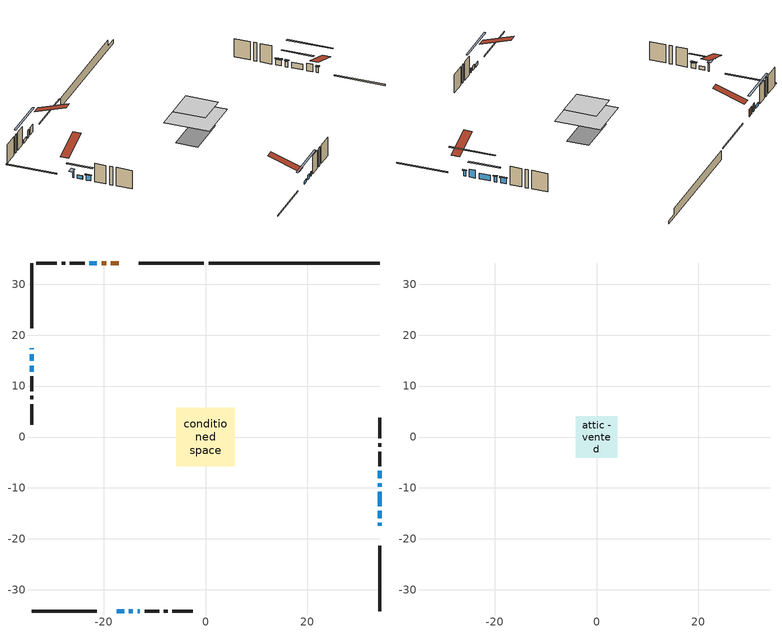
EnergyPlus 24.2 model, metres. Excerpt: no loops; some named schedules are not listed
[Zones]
conditioned space
 floor outside (Floor1 construction): -0.75,-0.75 -0.75,0.75 0.75,0.75 0.75,-0.75 z0.25
 floor adiabatic (AdiabaticFloorConstruction): -5.74,-5.74 -5.74,5.74 5.74,5.74 5.74,-5.74 z2.69
 floor foundation (Slab1 construction): -5.58,-2.8 -5.58,2.8 5.58,2.8 5.58,-2.8 z-2.19
 wall outside (RimJoist1 construction): -0.3,34.15 -13.07,34.15 / -34.15,-34.15 -21.39,-34.15 / -34.15,34.15 -34.15,21.39 / 34.15,-34.15 34.15,-21.39 z0.25:0.55
 wall outside (AdiabaticWallConstruction 1): -17.02,34.15 -18.57,34.15 / -19.5,34.15 -20.39,34.15 z0.25:2.28
 wall outside (AdiabaticWallConstruction): -34.15,17.43 -34.15,17.18 / 34.15,-15.95 34.15,-14.47 z0.25:2.28; 34.15,-17.43 34.15,-16.87 / 34.15,-13.54 34.15,-10.7 / 34.15,-9.78 34.15,-9.06 / 34.15,-8.14 34.15,-6.66 z0.25:1.72; -34.15,16.25 -34.15,14.93 z0.25:1.22; -34.15,14 -34.15,12.83 z0.25:1.62; -21.32,34.15 -22.79,34.15 z0.25:1.17; -17.43,-34.15 -15.96,-34.15 z0.25:1.01; -15.03,-34.15 -14.24,-34.15 / -13.31,-34.15 -12.9,-34.15 z0.25:1.47
 wall outside (Wall1 construction): -23.72,34.15 -26.6,34.15 / -11.97,-34.15 -9.09,-34.15 / -34.15,11.9 -34.15,9.02 / 34.15,-5.73 34.15,-2.85 z0.25:5.13
 wall outside (Wall2 construction): -27.53,34.15 -28.24,34.15 / -8.16,-34.15 -7.46,-34.15 / -34.15,8.1 -34.15,7.39 / 34.15,-1.93 34.15,-1.22 z0.25:5.13
 wall outside (Wall3 construction): -29.17,34.15 -33.22,34.15 / -6.53,-34.15 -2.47,-34.15 / -34.15,6.46 -34.15,2.4 / 34.15,-0.29 34.15,3.77 z0.25:5.13
 wall foundation (FoundationWall1 construction): 0.63,34.15,-2.19 0.63,34.15,0.25 30.8,34.15,0.25 30.8,34.15,-1.38 34.15,34.15,-1.38 34.15,34.15,-2.19
 window (WindowConstruction 7): -34.15,17.43 -34.15,17.18 z0.25:2.28
 window (WindowConstruction 4): 34.15,-17.43 34.15,-16.87 z0.25:1.72
 window (WindowConstruction 5): -34.15,16.25 -34.15,14.93 z0.25:1.22
 window (WindowConstruction 6): -34.15,14 -34.15,12.83 z0.25:1.62
 window (WindowConstruction 9): 34.15,-15.95 34.15,-14.47 z0.25:2.28
 window (WindowConstruction 10): -21.32,34.15 -22.79,34.15 z0.25:1.16
 window (WindowConstruction 11): -17.43,-34.15 -15.96,-34.15 z0.25:1.01
 window (WindowConstruction 8): -15.03,-34.15 -14.24,-34.15 z0.25:1.47
 window (WindowConstruction): 34.15,-13.54 34.15,-10.7 z0.25:1.72
 window (WindowConstruction 1): 34.15,-9.77 34.15,-9.06 z0.25:1.72
 window (WindowConstruction 2): 34.15,-8.14 34.15,-6.66 z0.25:1.72
 window (WindowConstruction 3): -13.31,-34.15 -12.9,-34.15 z0.25:1.47
 door (Door): -17.02,34.15 -18.57,34.15 z0.25:2.28
 door (Door 1): -19.5,34.15 -20.39,34.15 z0.25:2.28
 ceiling adiabatic (AdiabaticFloorConstruction): 5.74,-5.74 5.74,5.74 -5.74,5.74 -5.74,-5.74 z2.69
attic - vented
 floor to conditioned space (Floor2 construction Reversed): -4.09,-4.09 -4.09,4.09 4.09,4.09 4.09,-4.09 z5.13
 roof outside (Roof1 construction): -16.1,34.15,5.13 -16.1,26.19,7.78 -14,26.19,7.78 -14,34.15,5.13; -18.36,-34.15,5.13 -18.36,-26.19,7.78 -20.46,-26.19,7.78 -20.46,-34.15,5.13; -34.15,18.36,5.13 -26.19,18.36,7.78 -26.19,20.46,7.78 -34.15,20.46,5.13; 34.15,-18.36,5.13 26.19,-18.36,7.78 26.19,-20.46,7.78 34.15,-20.46,5.13
shading: -34.15,16.88 -34.15,17.73 -35.67,17.73 -35.67,16.88 z2.58; 34.15,-16.67 34.15,-17.63 34.56,-17.63 34.56,-16.67 z1.92; -34.15,12.29 -34.15,18.89 -34.56,18.89 -34.56,12.29 z3.86; -34.15,12.63 -34.15,14.2 -34.56,14.2 -34.56,12.63 z1.82; 34.15,-9.39 34.15,-21.03 34.56,-21.03 34.56,-9.39 z7.36; -27.87,34.15 -16.24,34.15 -16.24,34.56 -27.87,34.56 z6.25; -10.88,-34.15 -22.51,-34.15 -22.51,-34.56 -10.88,-34.56 z6.09; 34.15,-8.06 34.15,-16.18 34.56,-16.18 34.56,-8.06 z4.36; 34.15,-8.86 34.15,-9.98 34.56,-9.98 34.56,-8.86 z1.92; 34.15,-6.46 34.15,-8.34 34.56,-8.34 34.56,-6.46 z1.92
[Building]
Building 1: Terrain=Suburbs
[Site:Location]
Edmonton Intl AP_AB: Latitude {deg}=53.31; Longitude {deg}=-113.58; Time Zone {hr}=-7; Elevation {m}=723; Keep Site Location Information=Yes
[Site:GroundTemperature:Shallow]
-1.56185, -3.61833, -3.78302, -2.80711, 1.11059, 5.01004, 8.39065, 10.5322, 10.7141, 8.97234, 5.67794, 1.89811
[Site:WaterMainsTemperature]
Calculation Method=Schedule; Temperature Schedule=mains temperature schedule
[Material] Roughness=Rough; Thermal Absorptance=0.9
Name | Thickness {m} | Conductivity {W/m-K} | Density {kg/m3} | Specific Heat {J/kg-K} | Solar Absorptance | Visible Absorptance
asphalt or fiberglass shingles | 0.00635 | 0.162714 | 1121.4 | 1465.45 | 0.4 | 0.4
ceiling loosefill ins | 0.169333 | 0.0480833 | 16.02 | 1046.75 | 0.7 | 0.7
ceiling stud and cavity | 0.1397 | 0.0951285 | 65.682 | 1177.47 | 0.7 | 0.7
concrete 4.0 in. | 0.1016 | 1.803125 | 2242.8 | 837.4 | 0.7 | 0.7
concrete 8.0 in. | 0.2032 | 1.803125 | 2242.8 | 837.4 | 0.7 | 0.7
door material | 0.04445 | 0.053851 | 512.64 | 1214.23 | 0.7 | 0.7
exterior vertical ins | 0.0301356 | 0.029427 | 32.04 | 1214.23 | 0.7 | 0.7
floor covering | 0.0127 | 0.0433444 | 54.468 | 1339.84 | 0.6 | 0.6
floor rigid ins | 0.103632 | 0.029427 | 32.04 | 1214.23 | 0.7 | 0.7
floor rigid ins 1; wall rigid ins 1 | 0.512978 | 0.029427 | 32.04 | 1214.23 | 0.7 | 0.7
floor stud and cavity | 0.1397 | 0.183568 | 92.3553 | 1139.71 | 0.7 | 0.7
floor stud and cavity 1 | 0.1397 | 1.75129 | 37.0049 | 1207.88 | 0.7 | 0.7
furniture material conditioned space 1 | 0.1524 | 0.115458 | 640.8 | 1214.23 | 0.6 | 0.6
gypsum board | 0.0127 | 0.160291 | 801 | 837.4 | 0.6 | 0.6
gypsum board 1 | 0.0127 | 0.160291 | 801 | 837.4 | 0.7 | 0.7
osb sheathing 0.5 in. | 0.0127 | 0.115458 | 512.64 | 1214.23 | 0.7 | 0.7
osb sheathing 0.75 in. | 0.01905 | 0.115458 | 512.64 | 1214.23 | 0.7 | 0.7
osb sheathing 2.0 in. | 0.0508 | 0.115458 | 512.64 | 1214.23 | 0.7 | 0.7
rim joist rigid ins; wall rigid ins | 0.051816 | 0.029427 | 32.04 | 1214.23 | 0.7 | 0.7
rim joist stud and cavity | 0.0508 | 0.0414166 | 125.044 | 1163.47 | 0.6 | 0.6
wall stud and cavity | 0.1397 | 0.222865 | 139.0536 | 1170.24 | 0.7 | 0.7
wall stud and cavity 1 | 0.1397 | 0.438354 | 139.0536 | 1170.24 | 0.7 | 0.7
wall stud and cavity 2 | 0.1397 | 0.219778 | 139.0536 | 1170.24 | 0.7 | 0.7
wall stud and cavity 3 | 0.0889 | 0.380278 | 52.3479 | 1209.89 | 0.7 | 0.7
wall stud and cavity 4 | 0.0889 | 0.391764 | 83.0341 | 1211.67 | 0.7 | 0.7
wood siding | 0.0254 | 0.102417 | 544.68 | 1172.36 | 0.4 | 0.4
wood siding 1; wood siding 2; wood siding 3 | 0.0254 | 0.102417 | 544.68 | 1172.36 | 0.7 | 0.7
[WindowMaterial:SimpleGlazingSystem]
Name | U-Factor {W/m2-K} | Solar Heat Gain Coefficient
WindowMaterial | 2.34331 | 0.52
WindowMaterial 1 | 2.40407 | 0.64
WindowMaterial 10 | 2.4052 | 0.51
WindowMaterial 2 | 6.93965 | 0.69
WindowMaterial 3 | 2.54261 | 0.58
WindowMaterial 4 | 2.45744 | 0.61
WindowMaterial 5 | 1.69886 | 0.56
WindowMaterial 6 | 2.54715 | 0.34
WindowMaterial 7 | 2.16218 | 0.41
WindowMaterial 8 | 2.22407 | 0.58
WindowMaterial 9 | 2.36602 | 0.52
[Construction]
AdiabaticFloorConstruction: floor stud and cavity 1, floor rigid ins 1, osb sheathing 0.75 in., floor covering
AdiabaticWallConstruction: wood siding 2, wall rigid ins 1, wall stud and cavity 3, gypsum board
AdiabaticWallConstruction 1: wood siding 3, wall rigid ins 1, wall stud and cavity 3, gypsum board
Door; Door 1: door material
Floor1 construction: floor stud and cavity, floor rigid ins, osb sheathing 0.75 in., floor covering
Floor2 construction Reversed: gypsum board, ceiling stud and cavity, ceiling loosefill ins
FoundationWall1 construction: concrete 8.0 in., gypsum board 1
furniture construction conditioned space 1: furniture material conditioned space 1
PartitionWallConstruction: gypsum board, wall stud and cavity 4, gypsum board
RimJoist1 construction: wood siding 1, rim joist rigid ins, osb sheathing 2.0 in., rim joist stud and cavity
Roof1 construction: asphalt or fiberglass shingles
Slab1 construction: concrete 4.0 in.
Wall1 construction: wood siding, wall rigid ins, osb sheathing 0.5 in., wall stud and cavity, gypsum board
Wall2 construction: wood siding, wall rigid ins, osb sheathing 0.5 in., wall stud and cavity 1, gypsum board
Wall3 construction: wood siding, wall rigid ins, osb sheathing 0.5 in., wall stud and cavity 2, gypsum board
WindowConstruction; WindowConstruction 1: WindowMaterial
WindowConstruction 10: WindowMaterial 9
WindowConstruction 11: WindowMaterial 10
WindowConstruction 2: WindowMaterial 1
WindowConstruction 3: WindowMaterial 2
WindowConstruction 4: WindowMaterial 3
WindowConstruction 5: WindowMaterial 4
WindowConstruction 6: WindowMaterial 5
WindowConstruction 7: WindowMaterial 6
WindowConstruction 8: WindowMaterial 7
WindowConstruction 9: WindowMaterial 8
[Zone] Multiplier=1; Part of Total Floor Area=Yes
Name | Volume {m3}
attic - vented | 28.8266
conditioned space | 503.9
[Space]
Name | Zone | Volume {m3}
attic - vented 1 | attic - vented | 28.8266
conditioned space 1 | conditioned space | 503.9
[ZoneInfiltration:EffectiveLeakageArea]
infil attic - vented 1: Zone or Space=attic - vented 1; Schedule=Always On Discrete; Effective Air Leakage Area {cm2}=2326.26; Stack Coefficient=0.000184634; Wind Coefficient=9.1807e-06
[ZoneMixing]
whole house fan mix: Zone or Space=attic - vented; Schedule=Always On Continuous; Design Flow Rate Calculation Method=Flow/Zone; Design Flow Rate {m3/s}=0; Source Zone or Space=conditioned space
[SurfaceProperty:ExposedFoundationPerimeter]
Slab1: Exposed Perimeter Calculation Method=TotalExposedPerimeter; Total Exposed Perimeter {m}=33.527
[InternalMass] Zone or ZoneList=conditioned space; Space or SpaceList=conditioned space 1
Name | Construction | Surface Area {m2}
furniture mass conditioned space 1 | furniture construction conditioned space 1 | 78.6759
partition wall mass | PartitionWallConstruction | 196.69
[Lights]
interior lighting: Zone or ZoneList or Space or SpaceList=conditioned space 1; Schedule=interior lighting schedule; Design Level Calculation Method=LightingLevel; Lighting Level {W}=343.2; Return Air Fraction=0; Fraction Radiant=0.6; Fraction Visible=0.2; Fraction Replaceable=1
[People]
occupants: Zone or ZoneList or Space or SpaceList=conditioned space 1; Number of People Schedule=occupants schedule; Number of People Calculation Method=People; Number of People=3; Fraction Radiant=0.314171; Sensible Heat Fraction=0.56303; Activity Level Schedule=occupants activity schedule; Carbon Dioxide Generation Rate {m3/s-W}=0; Enable ASHRAE 55 Comfort Warnings=No; Mean Radiant Temperature Calculation Type=EnclosureAveraged
[ElectricEquipment] Zone or ZoneList or Space or SpaceList=conditioned space 1; Design Level Calculation Method=EquipmentLevel
Name | Schedule | Design Level {W} | Fraction Latent | Fraction Radiant | Fraction Lost
clothes dryer | clothes dryer schedule | 140.772 | 0.015 | 0.081 | 0.85
clothes washer | clothes washer schedule | 32.1985 | 0.03 | 0.162 | 0.7
cooking range | cooking range schedule | 215.147 | 0.08 | 0.432 | 0.2
dishwasher | dishwasher schedule | 66.8632 | 0.3 | 0.18 | 0.4
fridge | fridge schedule | 72.9452 | 0 | 0.6 | 0
mech vent bath fan 0 | mech vent bath fan 0 schedule | 50.2 | 0 | 0 | 1
mech vent bath fan 1 | mech vent bath fan 1 schedule | 50.2 | 0 | 0 | 1
mech vent house fan | mech vent house fan schedule | 0 | 0 | 0 | 1
mech vent house fan cfis | mech vent house fan cfis schedule | 0 | 0 | 0 | 0
mech vent range fan 0 | mech vent range fan 0 schedule | 57 | 0 | 0 | 1
misc plug loads | misc plug loads schedule | 494.7 | 0.045 | 0.513 | 0.1
whole house fan | Always On Discrete | 0 | 0 | 0 | 1
[OtherEquipment] Zone or ZoneList or Space or SpaceList=conditioned space 1; Design Level Calculation Method=EquipmentLevel
Name | Fuel Type | Schedule | Design Level {W} | Fraction Latent | Fraction Radiant | Fraction Lost
clothes dryer 1 | Electricity | clothes dryer schedule | 0 | 0.015 | 0.081 | 0.85
cooking range 1 | Electricity | cooking range schedule | 0 | 0.08 | 0.432 | 0.2
general water use latent | None | general water use schedule | 62.594 | 1 | 0 | 0
general water use sensible | None | general water use schedule | -61.6891 | 0 | 0.6 | 0
mech vent house fan latent load | None | Always On Discrete | 0 | 1 | 0 | 0
mech vent house fan sensible load | None | Always On Discrete | 0 | 0 | 0 | 0
water heater energy adjustment1 | NaturalGas | Always On Discrete | 0.01 | 0 | 0 | 1
[ZoneInfiltration:DesignFlowRate] Zone or ZoneList or Space or SpaceList=conditioned space 1; Schedule=Always On Discrete; Design Flow Rate Calculation Method=Flow/Zone; Design Flow Rate {m3/s}=0
infil flow; natural vent flow; whole house fan flow
[AvailabilityManager:Scheduled]
furnace airloop Availability Manager: Schedule=Always On Discrete
[Foundation:Kiva]
Foundation Kiva 1: Initial Indoor Air Temperature {C}=18; Wall Height Above Grade {m}=0.249997; Wall Depth Below Slab {m}=0.2032; Custom Block Material Name 1=exterior vertical ins; Custom Block Depth 1 {m}=2.43998; Custom Block X Position 1 {m}=0.2159; Custom Block Z Position 1 {m}=0
[Foundation:Kiva:Settings]
Soil Conductivity {W/m-K}=0.849921; Soil Density {kg/m3}=1842.3; Soil Specific Heat {J/kg-K}=418.7; Ground Solar Absorptivity=0.9; Ground Thermal Absorptivity=0.9; Ground Surface Roughness {m}=0.03; Far-Field Width {m}=40; Deep-Ground Boundary Condition=ZeroFlux; Deep-Ground Depth {m}=40; Minimum Cell Dimension {m}=0.2; Maximum Cell Growth Coefficient=3; Simulation Timestep=Timestep
[Exterior:Lights]
exterior lighting: Schedule=exterior lighting schedule; Design Level {W}=75.6
[EnergyManagementSystem:GlobalVariable]
furnace_airloop_Fan_RTF
infil_program_Qfan
infil_program_Qinf
natural_vent_program_Qnv
natural_vent_program_Qwhf
[EnergyManagementSystem:Sensor]
Name | Output:Variable or Output:Meter Index Key | Output:Variable or Output:Meter
airflow_gain | infil flow | Infiltration Sensible Heat Gain Energy
airflow_gain_1 | natural vent flow | Infiltration Sensible Heat Gain Energy
airflow_gain_2 | whole house fan flow | Infiltration Sensible Heat Gain Energy
airflow_loss | infil flow | Infiltration Sensible Heat Loss Energy
airflow_loss_1 | natural vent flow | Infiltration Sensible Heat Loss Energy
airflow_loss_2 | whole house fan flow | Infiltration Sensible Heat Loss Energy
clg_load_cond |  | Cooling:EnergyTransfer:Zone:CONDITIONED SPACE
clg_sp_s; clg_sp_s_1 | cooling setpoint | Schedule Value
clothes_dryer_exhaust_0_sch_s | clothes dryer exhaust 0 schedule | Schedule Value
cool_season | cooling season schedule | Schedule Value
htg_load_cond |  | Heating:EnergyTransfer:Zone:CONDITIONED SPACE
htg_sp_s; htg_sp_s_1 | heating setpoint | Schedule Value
ig_ee_conv | clothes dryer | Electric Equipment Convective Heating Energy
ig_ee_conv_2 | cooking range | Electric Equipment Convective Heating Energy
ig_ee_conv_4 | fridge | Electric Equipment Convective Heating Energy
ig_ee_conv_5 | misc plug loads | Electric Equipment Convective Heating Energy
ig_ee_conv_6 | whole house fan | Electric Equipment Convective Heating Energy
ig_ee_rad | clothes dryer | Electric Equipment Radiant Heating Energy
ig_ee_rad_2 | cooking range | Electric Equipment Radiant Heating Energy
ig_ee_rad_4 | fridge | Electric Equipment Radiant Heating Energy
ig_ee_rad_5 | misc plug loads | Electric Equipment Radiant Heating Energy
ig_ee_rad_6 | whole house fan | Electric Equipment Radiant Heating Energy
ig_lgt_conv | interior lighting | Lights Convective Heating Energy
ig_lgt_rad | interior lighting | Lights Radiant Heating Energy
ig_lgt_vis | interior lighting | Lights Visible Radiation Heating Energy
ig_oe_conv | clothes dryer 1 | Other Equipment Convective Heating Energy
ig_oe_conv_1 | cooking range 1 | Other Equipment Convective Heating Energy
ig_oe_conv_2 | general water use latent | Other Equipment Convective Heating Energy
ig_oe_conv_3 | general water use sensible | Other Equipment Convective Heating Energy
ig_oe_conv_4 | water heater energy adjustment1 | Other Equipment Convective Heating Energy
ig_oe_rad | clothes dryer 1 | Other Equipment Radiant Heating Energy
ig_oe_rad_1 | cooking range 1 | Other Equipment Radiant Heating Energy
ig_oe_rad_2 | general water use latent | Other Equipment Radiant Heating Energy
ig_oe_rad_3 | general water use sensible | Other Equipment Radiant Heating Energy
ig_oe_rad_4 | water heater energy adjustment1 | Other Equipment Radiant Heating Energy
ig_ppl_conv | occupants | People Convective Heating Energy
ig_ppl_rad | occupants | People Radiant Heating Energy
im_conv | furniture mass conditioned space 1 | Surface Inside Face Convection Heat Gain Energy
im_conv_1 | partition wall mass | Surface Inside Face Convection Heat Gain Energy
im_ig | furniture mass conditioned space 1 | Surface Inside Face Internal Gains Radiation Heat Gain Energy
im_ig_1 | partition wall mass | Surface Inside Face Internal Gains Radiation Heat Gain Energy
im_lgt | furniture mass conditioned space 1 | Surface Inside Face Lights Radiation Heat Gain Energy
im_lgt_1 | partition wall mass | Surface Inside Face Lights Radiation Heat Gain Energy
im_sol | furniture mass conditioned space 1 | Surface Inside Face Solar Radiation Heat Gain Energy
im_sol_1 | partition wall mass | Surface Inside Face Solar Radiation Heat Gain Energy
im_surf | furniture mass conditioned space 1 | Surface Inside Face Net Surface Thermal Radiation Heat Gain Energy
im_surf_1 | partition wall mass | Surface Inside Face Net Surface Thermal Radiation Heat Gain Energy
mech_vent_bath_fan_0_sch_s | mech vent bath fan 0 schedule | Schedule Value
mech_vent_bath_fan_1_sch_s | mech vent bath fan 1 schedule | Schedule Value
mech_vent_range_fan_0_sch_s | mech vent range fan 0 schedule | Schedule Value
mv_conv | mech vent bath fan 0 | Electric Equipment Convective Heating Energy
mv_conv_1 | mech vent bath fan 1 | Electric Equipment Convective Heating Energy
mv_conv_2 | mech vent house fan | Electric Equipment Convective Heating Energy
mv_conv_3 | mech vent house fan cfis | Electric Equipment Convective Heating Energy
mv_conv_4 | mech vent range fan 0 | Electric Equipment Convective Heating Energy
mv_conv_5 | mech vent house fan latent load | Other Equipment Convective Heating Energy
mv_conv_6 | mech vent house fan sensible load | Other Equipment Convective Heating Energy
mv_rad | mech vent bath fan 0 | Electric Equipment Radiant Heating Energy
mv_rad_1 | mech vent bath fan 1 | Electric Equipment Radiant Heating Energy
mv_rad_2 | mech vent house fan | Electric Equipment Radiant Heating Energy
mv_rad_3 | mech vent house fan cfis | Electric Equipment Radiant Heating Energy
mv_rad_4 | mech vent range fan 0 | Electric Equipment Radiant Heating Energy
mv_rad_5 | mech vent house fan latent load | Other Equipment Radiant Heating Energy
mv_rad_6 | mech vent house fan sensible load | Other Equipment Radiant Heating Energy
natural_vent_s | natural vent schedule | Schedule Value
out_pb_s |  | Site Outdoor Air Barometric Pressure
out_wt_s |  | Site Outdoor Air Humidity Ratio
site_vw_s |  | Site Wind Speed
ss_back_out | Window1 | Surface Window Shortwave from Zone Back Out Window Heat Transfer Rate
ss_back_out_1 | Window11 | Surface Window Shortwave from Zone Back Out Window Heat Transfer Rate
ss_back_out_10 | Window8 | Surface Window Shortwave from Zone Back Out Window Heat Transfer Rate
ss_back_out_11 | Window9 | Surface Window Shortwave from Zone Back Out Window Heat Transfer Rate
ss_back_out_2 | Window12 | Surface Window Shortwave from Zone Back Out Window Heat Transfer Rate
ss_back_out_3 | Window13 | Surface Window Shortwave from Zone Back Out Window Heat Transfer Rate
ss_back_out_4 | Window14 | Surface Window Shortwave from Zone Back Out Window Heat Transfer Rate
ss_back_out_5 | Window15 | Surface Window Shortwave from Zone Back Out Window Heat Transfer Rate
ss_back_out_6 | Window16 | Surface Window Shortwave from Zone Back Out Window Heat Transfer Rate
ss_back_out_7 | Window2 | Surface Window Shortwave from Zone Back Out Window Heat Transfer Rate
ss_back_out_8 | Window3 | Surface Window Shortwave from Zone Back Out Window Heat Transfer Rate
ss_back_out_9 | Window7 | Surface Window Shortwave from Zone Back Out Window Heat Transfer Rate
ss_conv | Door1 | Surface Inside Face Convection Heat Gain Energy
ss_conv_1 | Door3 | Surface Inside Face Convection Heat Gain Energy
ss_conv_10 | Window3 | Surface Inside Face Convection Heat Gain Energy
ss_conv_11 | Window7 | Surface Inside Face Convection Heat Gain Energy
ss_conv_12 | Window8 | Surface Inside Face Convection Heat Gain Energy
ss_conv_13 | Window9 | Surface Inside Face Convection Heat Gain Energy
ss_conv_2 | Window1 | Surface Inside Face Convection Heat Gain Energy
ss_conv_3 | Window11 | Surface Inside Face Convection Heat Gain Energy
ss_conv_4 | Window12 | Surface Inside Face Convection Heat Gain Energy
ss_conv_5 | Window13 | Surface Inside Face Convection Heat Gain Energy
ss_conv_6 | Window14 | Surface Inside Face Convection Heat Gain Energy
ss_conv_7 | Window15 | Surface Inside Face Convection Heat Gain Energy
ss_conv_8 | Window16 | Surface Inside Face Convection Heat Gain Energy
ss_conv_9 | Window2 | Surface Inside Face Convection Heat Gain Energy
ss_ig | Door1 | Surface Inside Face Internal Gains Radiation Heat Gain Energy
ss_ig_1 | Door3 | Surface Inside Face Internal Gains Radiation Heat Gain Energy
ss_ig_10 | Window3 | Surface Inside Face Internal Gains Radiation Heat Gain Energy
ss_ig_11 | Window7 | Surface Inside Face Internal Gains Radiation Heat Gain Energy
ss_ig_12 | Window8 | Surface Inside Face Internal Gains Radiation Heat Gain Energy
ss_ig_13 | Window9 | Surface Inside Face Internal Gains Radiation Heat Gain Energy
ss_ig_2 | Window1 | Surface Inside Face Internal Gains Radiation Heat Gain Energy
ss_ig_3 | Window11 | Surface Inside Face Internal Gains Radiation Heat Gain Energy
ss_ig_4 | Window12 | Surface Inside Face Internal Gains Radiation Heat Gain Energy
ss_ig_5 | Window13 | Surface Inside Face Internal Gains Radiation Heat Gain Energy
ss_ig_6 | Window14 | Surface Inside Face Internal Gains Radiation Heat Gain Energy
ss_ig_7 | Window15 | Surface Inside Face Internal Gains Radiation Heat Gain Energy
ss_ig_8 | Window16 | Surface Inside Face Internal Gains Radiation Heat Gain Energy
ss_ig_9 | Window2 | Surface Inside Face Internal Gains Radiation Heat Gain Energy
ss_lgt | Door1 | Surface Inside Face Lights Radiation Heat Gain Energy
ss_lgt_1 | Door3 | Surface Inside Face Lights Radiation Heat Gain Energy
ss_sol | Door1 | Surface Inside Face Solar Radiation Heat Gain Energy
ss_sol_1 | Door3 | Surface Inside Face Solar Radiation Heat Gain Energy
ss_surf | Door1 | Surface Inside Face Net Surface Thermal Radiation Heat Gain Energy
ss_surf_1 | Door3 | Surface Inside Face Net Surface Thermal Radiation Heat Gain Energy
ss_surf_10 | Window3 | Surface Inside Face Net Surface Thermal Radiation Heat Gain Energy
ss_surf_11 | Window7 | Surface Inside Face Net Surface Thermal Radiation Heat Gain Energy
ss_surf_12 | Window8 | Surface Inside Face Net Surface Thermal Radiation Heat Gain Energy
ss_surf_13 | Window9 | Surface Inside Face Net Surface Thermal Radiation Heat Gain Energy
ss_surf_2 | Window1 | Surface Inside Face Net Surface Thermal Radiation Heat Gain Energy
ss_surf_3 | Window11 | Surface Inside Face Net Surface Thermal Radiation Heat Gain Energy
ss_surf_4 | Window12 | Surface Inside Face Net Surface Thermal Radiation Heat Gain Energy
ss_surf_5 | Window13 | Surface Inside Face Net Surface Thermal Radiation Heat Gain Energy
ss_surf_6 | Window14 | Surface Inside Face Net Surface Thermal Radiation Heat Gain Energy
ss_surf_7 | Window15 | Surface Inside Face Net Surface Thermal Radiation Heat Gain Energy
ss_surf_8 | Window16 | Surface Inside Face Net Surface Thermal Radiation Heat Gain Energy
ss_surf_9 | Window2 | Surface Inside Face Net Surface Thermal Radiation Heat Gain Energy
ss_trans_in | Window1 | Surface Window Transmitted Solar Radiation Rate
ss_trans_in_1 | Window11 | Surface Window Transmitted Solar Radiation Rate
ss_trans_in_10 | Window8 | Surface Window Transmitted Solar Radiation Rate
ss_trans_in_11 | Window9 | Surface Window Transmitted Solar Radiation Rate
ss_trans_in_2 | Window12 | Surface Window Transmitted Solar Radiation Rate
ss_trans_in_3 | Window13 | Surface Window Transmitted Solar Radiation Rate
ss_trans_in_4 | Window14 | Surface Window Transmitted Solar Radiation Rate
ss_trans_in_5 | Window15 | Surface Window Transmitted Solar Radiation Rate
ss_trans_in_6 | Window16 | Surface Window Transmitted Solar Radiation Rate
ss_trans_in_7 | Window2 | Surface Window Transmitted Solar Radiation Rate
ss_trans_in_8 | Window3 | Surface Window Transmitted Solar Radiation Rate
ss_trans_in_9 | Window7 | Surface Window Transmitted Solar Radiation Rate
ss_trans_out | Window1 | Surface Inside Face Initial Transmitted Diffuse Transmitted Out Window Solar Radiation Rate
ss_trans_out_1 | Window11 | Surface Inside Face Initial Transmitted Diffuse Transmitted Out Window Solar Radiation Rate
ss_trans_out_10 | Window8 | Surface Inside Face Initial Transmitted Diffuse Transmitted Out Window Solar Radiation Rate
ss_trans_out_11 | Window9 | Surface Inside Face Initial Transmitted Diffuse Transmitted Out Window Solar Radiation Rate
ss_trans_out_2 | Window12 | Surface Inside Face Initial Transmitted Diffuse Transmitted Out Window Solar Radiation Rate
